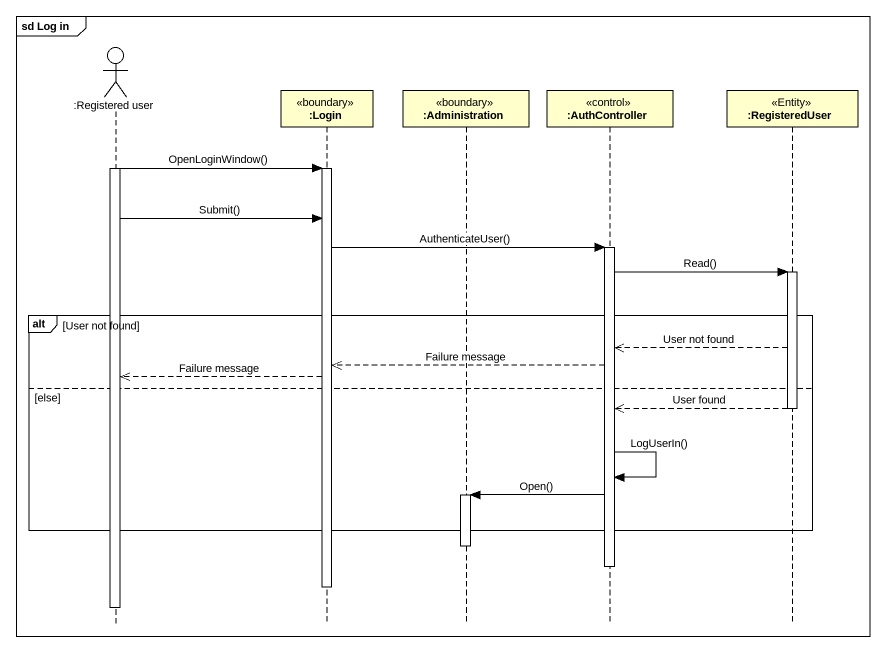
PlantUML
@startuml
mainframe sd Log in
hide footbox
actor ":Registered user" as Registered_user
participant ":Login" as Login <<boundary>>
participant ":Administration" as Administration <<boundary>>
participant ":AuthController" as AuthController <<control>>
participant ":RegisteredUser" as RegisteredUser <<Entity>>

activate Registered_user
Registered_user -> Login : OpenLoginWindow()
activate Login
Registered_user -> Login : Submit()
Login -> AuthController : AuthenticateUser()
activate AuthController
AuthController -> RegisteredUser : Read()
activate RegisteredUser
alt User not found
  RegisteredUser -->> AuthController : User not found
  AuthController -->> Login : Failure message
  Login -->> Registered_user : Failure message
else else
  RegisteredUser -->> AuthController : User found
  deactivate RegisteredUser
  AuthController -> AuthController : LogUserIn()
  AuthController -> Administration : Open()
  activate Administration
end
deactivate Administration
deactivate AuthController
deactivate Login
deactivate Registered_user
@enduml
